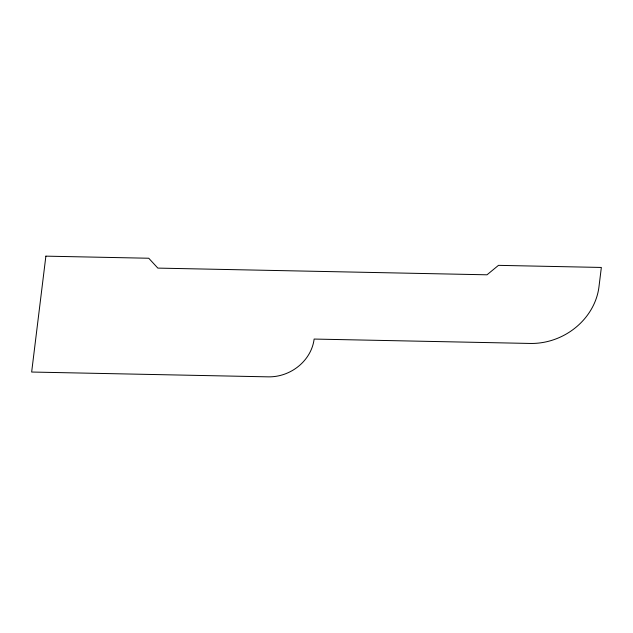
<?xml version="1.0" encoding="UTF-8"?>
<svg xmlns="http://www.w3.org/2000/svg" width="633" height="633" viewBox="0 0 633 633"><rect width="100%" height="100%" fill="white"/><g stroke="black" fill="none" stroke-linecap="round" stroke-linejoin="round"><path stroke-width="0.95" d="M45.877 256.151L31.65 372.038L268.242 376.849A42.308 37.663 -26.6 0 0 314.126 339.059L530.145 343.45A63.458 56.495 -26.6 0 0 598.976 286.765L601.35 267.45L498.48 265.354L487.006 274.801L157.846 268.107L148.739 258.24L45.877 256.151"/></g></svg>
